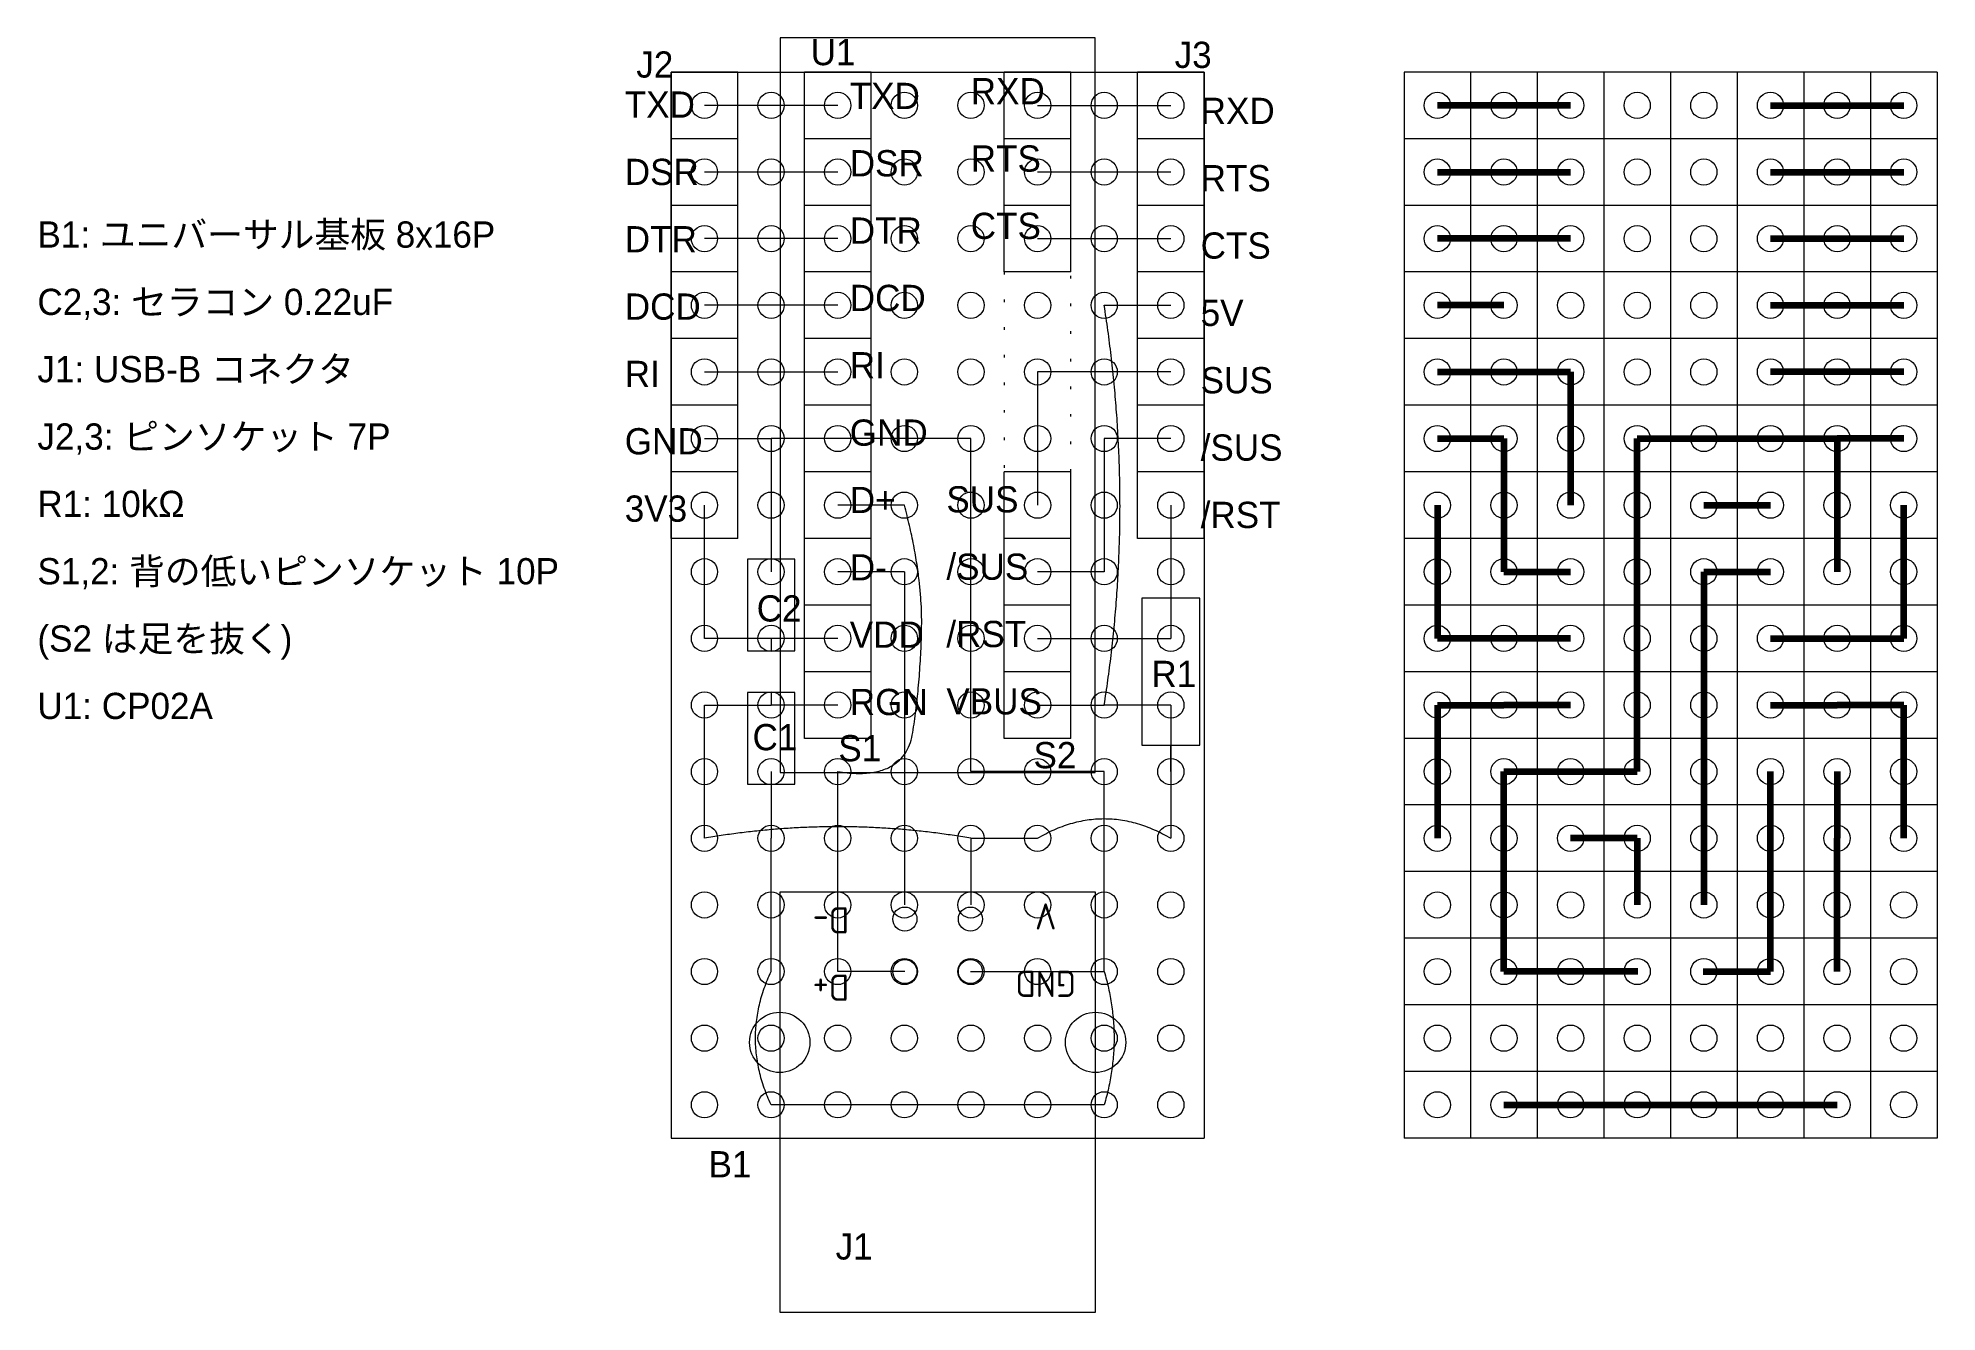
# Model space of a CAD drawing. Extents: x 177.2 to 249.5, y 48.4 to 97.
import ezdxf

# ---------------------------------------------------------------- set-up
doc = ezdxf.new("R2010")
doc.units = 0
doc.linetypes.add('DOTTINY', pattern=[0.9525, 0, -0.9525])
doc.layers.get('0').update_dxf_attribs({"linetype": 'CONTINUOUS', "lineweight": 9})
for name, color, linetype, lineweight in [('0_GND', 7, 'CONTINUOUS', 15), ('5V line', 1, 'CONTINUOUS', 15), ('condenser', 5, 'CONTINUOUS', 15)]:
    doc.layers.add(name, color=color, linetype=linetype, lineweight=lineweight)
for name, color, linetype, lineweight, true_color in [('0_wire', 92, 'CONTINUOUS', 15, 0x00c800), ('3.3V line', 40, 'CONTINUOUS', 15, 0xffaa00), ('micon', 216, 'CONTINUOUS', 15, 0x800080), ('resister', 134, 'CONTINUOUS', 15, 0x00b1b1), ('socket_header', 56, 'CONTINUOUS', 15, 0x808000), ('terminal', 16, 'CONTINUOUS', 15, 0x800000), ('universal_board', 253, 'CONTINUOUS', 15, 0xa0a0a4)]:
    doc.layers.add(name, color=color, linetype=linetype, lineweight=lineweight, true_color=true_color)
doc.styles.add('iso', font='iso')
doc.styles.add('kst32b', font='kst32b')

msp = doc.modelspace()

# ---------------------------------------------------------------- linework, layer by layer
at = {"layer": '0_GND'}
for p, q in [((202.56, 81.72), (205.1, 81.72)), ((207.64, 81.72), (205.1, 81.72)), ((205.1, 81.72), (205.1, 76.64)), ((212.72, 81.72), (207.64, 81.72)), ((212.72, 74.1), (212.72, 81.72)), ((212.72, 69.02), (212.72, 74.1)), ((205.1, 69.02), (205.1, 66.48)), ((217.8, 69.02), (212.72, 69.02)), ((217.8, 61.4), (217.8, 69.02)), ((205.1, 61.4), (205.1, 66.48)), ((212.7, 61.4), (215.26, 61.4)), ((215.26, 61.4), (217.8, 61.4)), ((217.8, 56.32), (205.1, 56.32))]:
    msp.add_line(p, q, dxfattribs=at)
at = {"layer": '0_GND', "lineweight": 200}
for p, q in [((238.12, 74.1), (238.12, 81.72)), ((238.12, 81.72), (243.2, 81.72)), ((243.2, 81.72), (245.74, 81.72)), ((245.74, 81.72), (245.74, 76.64)), ((248.28, 81.72), (245.74, 81.72)), ((238.12, 69.02), (238.12, 74.1)), ((233.04, 61.4), (233.04, 69.02)), ((233.04, 69.02), (238.12, 69.02)), ((245.74, 69.02), (245.74, 66.48)), ((245.74, 61.4), (245.74, 66.48)), ((235.58, 61.4), (233.04, 61.4)), ((238.14, 61.4), (235.58, 61.4)), ((233.04, 56.32), (245.74, 56.32))]:
    msp.add_line(p, q, dxfattribs=at)
at = {"layer": '0_wire'}
for p, q in [((207.64, 94.42), (202.56, 94.42)), ((215.26, 94.42), (220.34, 94.42)), ((207.64, 91.88), (202.56, 91.88)), ((220.34, 91.88), (215.26, 91.88)), ((207.64, 89.34), (202.56, 89.34)), ((215.26, 89.34), (220.34, 89.34)), ((207.64, 86.8), (202.56, 86.8)), ((202.56, 84.26), (207.64, 84.26)), ((220.34, 84.26), (215.26, 84.26)), ((215.26, 84.26), (215.26, 79.18)), ((220.34, 81.72), (217.8, 81.72)), ((217.8, 81.72), (217.8, 76.64)), ((210.18, 79.18), (207.64, 79.18)), ((220.34, 79.18), (220.34, 74.1)), ((210.18, 76.64), (207.64, 76.64)), ((210.18, 76.64), (210.18, 63.94)), ((217.8, 76.64), (215.26, 76.64)), ((215.26, 74.1), (217.8, 74.1)), ((217.8, 74.1), (220.34, 74.1)), ((207.64, 66.48), (207.64, 69.02)), ((207.64, 61.4), (207.64, 66.48)), ((210.2, 61.4), (207.64, 61.4))]:
    msp.add_line(p, q, dxfattribs=at)
at = {"layer": '0_wire', "lineweight": 200}
for p, q in [((235.58, 94.42), (230.5, 94.42)), ((243.2, 94.42), (248.28, 94.42)), ((230.5, 91.88), (235.58, 91.88)), ((243.2, 91.88), (248.28, 91.88)), ((235.58, 89.34), (230.5, 89.34)), ((243.2, 89.34), (248.28, 89.34)), ((243.2, 86.8), (248.28, 86.8)), ((230.5, 84.26), (235.58, 84.26)), ((235.58, 84.26), (235.58, 79.18)), ((248.28, 84.26), (243.2, 84.26)), ((230.5, 81.72), (233.04, 81.72)), ((233.04, 81.72), (233.04, 76.64)), ((230.5, 79.18), (230.5, 74.1)), ((240.66, 79.18), (243.2, 79.18)), ((233.04, 76.64), (235.58, 76.64)), ((240.66, 76.64), (243.2, 76.64)), ((240.66, 76.64), (240.66, 63.94)), ((233.04, 74.1), (230.5, 74.1)), ((235.58, 74.1), (233.04, 74.1)), ((243.2, 66.48), (243.2, 69.02)), ((243.2, 61.4), (243.2, 66.48)), ((240.64, 61.4), (243.2, 61.4))]:
    msp.add_line(p, q, dxfattribs=at)
at = {"layer": '3.3V line'}
for p, q in [((202.56, 74.1), (202.56, 79.18)), ((205.1, 74.1), (202.56, 74.1)), ((207.64, 74.1), (205.1, 74.1))]:
    msp.add_line(p, q, dxfattribs=at)
at = {"layer": '3.3V line', "lineweight": 200}
for p, q in [((248.28, 74.1), (248.28, 79.18)), ((243.2, 74.1), (245.74, 74.1)), ((245.74, 74.1), (248.28, 74.1))]:
    msp.add_line(p, q, dxfattribs=at)
at = {"layer": '5V line'}
for p, q in [((217.8, 86.8), (220.34, 86.8)), ((202.56, 66.48), (202.56, 71.56)), ((202.56, 71.56), (205.1, 71.56)), ((207.64, 71.56), (205.1, 71.56)), ((215.26, 71.56), (217.8, 71.56)), ((220.34, 71.56), (217.8, 71.56)), ((220.34, 71.56), (220.34, 66.48)), ((212.72, 66.48), (212.72, 63.94)), ((212.72, 66.48), (215.26, 66.48))]:
    msp.add_line(p, q, dxfattribs=at)
at = {"layer": '5V line', "lineweight": 200}
for p, q in [((233.04, 86.8), (230.5, 86.8)), ((230.5, 71.56), (233.04, 71.56)), ((230.5, 71.56), (230.5, 66.48)), ((235.58, 71.56), (233.04, 71.56)), ((243.2, 71.56), (245.74, 71.56)), ((248.28, 71.56), (245.74, 71.56)), ((248.28, 66.48), (248.28, 71.56)), ((238.12, 66.48), (235.58, 66.48)), ((238.12, 66.48), (238.12, 63.94))]:
    msp.add_line(p, q, dxfattribs=at)
at = {"layer": 'condenser'}
for p, q in [((206, 77.12), (204.2, 77.12)), ((204.2, 77.12), (204.2, 73.62)), ((205.1, 77.12), (205.1, 76.64)), ((206, 73.62), (206, 77.12)), ((205.1, 74.1), (205.1, 73.62)), ((204.2, 73.62), (206, 73.62)), ((206, 72.04), (204.2, 72.04)), ((204.2, 72.04), (204.2, 68.54)), ((205.1, 72.04), (205.1, 71.56)), ((206, 68.54), (206, 72.04)), ((205.1, 69.02), (205.1, 68.54)), ((204.2, 68.54), (206, 68.54))]:
    msp.add_line(p, q, dxfattribs=at)
at = {"layer": 'micon'}
for p, q in [((205.45, 96.99), (205.45, 68.99)), ((217.45, 96.99), (205.45, 96.99)), ((217.45, 68.99), (217.45, 96.99)), ((205.45, 68.99), (217.45, 68.99))]:
    msp.add_line(p, q, dxfattribs=at)
at = {"layer": 'resister'}
for p, q in [((220.34, 76.64), (220.34, 75.63)), ((221.44, 75.63), (219.24, 75.63)), ((219.24, 75.63), (219.24, 70.03)), ((221.44, 70.03), (221.44, 75.63)), ((219.24, 70.03), (221.44, 70.03)), ((220.34, 69.02), (220.34, 70.03))]:
    msp.add_line(p, q, dxfattribs=at)
for points in [[(217.8, 71.56), (219.004, 79.151), (217.8, 86.8)], [(207.64, 69.02), (210.211, 68.63), (210.802, 72.44), (210.877, 76.576), (210.18, 79.18)], [(212.72, 66.48), (207.651, 67.359), (202.56, 66.48)], [(215.26, 66.48), (217.788, 67.977), (220.34, 66.48)], [(205.1, 56.32), (203.911, 58.86), (205.1, 61.4)], [(217.8, 61.4), (218.55, 58.859), (217.8, 56.32)]]:
    msp.add_open_spline(points, degree=2, dxfattribs=at)
at = {"layer": 'socket_header'}
for p, q in [((201.29, 93.15), (201.29, 95.69)), ((203.83, 95.69), (201.29, 95.69)), ((203.83, 93.15), (203.83, 95.69)), ((206.37, 93.15), (206.37, 95.69)), ((208.91, 95.69), (206.37, 95.69)), ((208.91, 93.15), (208.91, 95.69)), ((213.99, 93.15), (213.99, 95.69)), ((216.53, 95.69), (213.99, 95.69)), ((216.53, 93.15), (216.53, 95.69)), ((219.07, 93.15), (219.07, 95.69)), ((221.61, 95.69), (219.07, 95.69)), ((221.61, 93.15), (221.61, 95.69)), ((203.83, 93.15), (201.29, 93.15)), ((201.29, 90.61), (201.29, 93.15)), ((203.83, 93.15), (201.29, 93.15)), ((203.83, 90.61), (203.83, 93.15)), ((208.91, 93.15), (206.37, 93.15)), ((206.37, 90.61), (206.37, 93.15)), ((208.91, 93.15), (206.37, 93.15)), ((208.91, 90.61), (208.91, 93.15)), ((216.53, 93.15), (213.99, 93.15)), ((213.99, 90.61), (213.99, 93.15)), ((216.53, 93.15), (213.99, 93.15)), ((216.53, 90.61), (216.53, 93.15)), ((221.61, 93.15), (219.07, 93.15)), ((219.07, 90.61), (219.07, 93.15)), ((221.61, 93.15), (219.07, 93.15)), ((221.61, 90.61), (221.61, 93.15)), ((203.83, 90.61), (201.29, 90.61)), ((201.29, 88.07), (201.29, 90.61)), ((203.83, 90.61), (201.29, 90.61)), ((203.83, 88.07), (203.83, 90.61)), ((208.91, 90.61), (206.37, 90.61)), ((206.37, 88.07), (206.37, 90.61)), ((208.91, 90.61), (206.37, 90.61)), ((208.91, 88.07), (208.91, 90.61)), ((216.53, 90.61), (213.99, 90.61)), ((213.99, 88.07), (213.99, 90.61)), ((216.53, 90.61), (213.99, 90.61)), ((216.53, 88.07), (216.53, 90.61)), ((221.61, 90.61), (219.07, 90.61)), ((219.07, 88.07), (219.07, 90.61)), ((221.61, 90.61), (219.07, 90.61)), ((221.61, 88.07), (221.61, 90.61)), ((203.83, 88.07), (201.29, 88.07)), ((201.29, 85.53), (201.29, 88.07)), ((203.83, 88.07), (201.29, 88.07)), ((203.83, 85.53), (203.83, 88.07)), ((208.91, 88.07), (206.37, 88.07)), ((206.37, 85.53), (206.37, 88.07)), ((208.91, 88.07), (206.37, 88.07)), ((208.91, 85.53), (208.91, 88.07)), ((216.53, 88.07), (213.99, 88.07)), ((221.61, 88.07), (219.07, 88.07)), ((219.07, 85.53), (219.07, 88.07)), ((221.61, 88.07), (219.07, 88.07)), ((221.61, 85.53), (221.61, 88.07)), ((203.83, 85.53), (201.29, 85.53)), ((201.29, 82.99), (201.29, 85.53)), ((203.83, 85.53), (201.29, 85.53)), ((203.83, 82.99), (203.83, 85.53)), ((208.91, 85.53), (206.37, 85.53)), ((206.37, 82.99), (206.37, 85.53)), ((208.91, 85.53), (206.37, 85.53)), ((208.91, 82.99), (208.91, 85.53)), ((221.61, 85.53), (219.07, 85.53)), ((219.07, 82.99), (219.07, 85.53)), ((221.61, 85.53), (219.07, 85.53)), ((221.61, 82.99), (221.61, 85.53)), ((203.83, 82.99), (201.29, 82.99)), ((201.29, 80.45), (201.29, 82.99)), ((203.83, 82.99), (201.29, 82.99)), ((203.83, 80.45), (203.83, 82.99)), ((208.91, 82.99), (206.37, 82.99)), ((206.37, 80.45), (206.37, 82.99)), ((208.91, 82.99), (206.37, 82.99)), ((208.91, 80.45), (208.91, 82.99)), ((221.61, 82.99), (219.07, 82.99)), ((219.07, 80.45), (219.07, 82.99)), ((221.61, 82.99), (219.07, 82.99)), ((221.61, 80.45), (221.61, 82.99)), ((203.83, 80.45), (201.29, 80.45)), ((201.29, 77.91), (201.29, 80.45)), ((203.83, 80.45), (201.29, 80.45)), ((203.83, 77.91), (203.83, 80.45)), ((208.91, 80.45), (206.37, 80.45)), ((206.37, 77.91), (206.37, 80.45)), ((208.91, 80.45), (206.37, 80.45)), ((208.91, 77.91), (208.91, 80.45)), ((213.99, 77.91), (213.99, 80.45)), ((216.53, 80.45), (213.99, 80.45)), ((216.53, 77.91), (216.53, 80.45)), ((221.61, 80.45), (219.07, 80.45)), ((219.07, 77.91), (219.07, 80.45)), ((221.61, 80.45), (219.07, 80.45)), ((221.61, 77.91), (221.61, 80.45)), ((203.83, 77.91), (201.29, 77.91)), ((208.91, 77.91), (206.37, 77.91)), ((206.37, 75.37), (206.37, 77.91)), ((208.91, 77.91), (206.37, 77.91)), ((208.91, 75.37), (208.91, 77.91)), ((213.99, 75.37), (213.99, 77.91)), ((216.53, 77.91), (213.99, 77.91)), ((216.53, 77.91), (213.99, 77.91)), ((216.53, 75.37), (216.53, 77.91)), ((221.61, 77.91), (219.07, 77.91)), ((208.91, 75.37), (206.37, 75.37)), ((206.37, 72.83), (206.37, 75.37)), ((208.91, 75.37), (206.37, 75.37)), ((208.91, 72.83), (208.91, 75.37)), ((213.99, 72.83), (213.99, 75.37)), ((216.53, 75.37), (213.99, 75.37)), ((216.53, 75.37), (213.99, 75.37)), ((216.53, 72.83), (216.53, 75.37)), ((208.91, 72.83), (206.37, 72.83)), ((206.37, 70.29), (206.37, 72.83)), ((208.91, 72.83), (206.37, 72.83)), ((208.91, 70.29), (208.91, 72.83)), ((213.99, 70.29), (213.99, 72.83)), ((216.53, 72.83), (213.99, 72.83)), ((216.53, 72.83), (213.99, 72.83)), ((216.53, 70.29), (216.53, 72.83)), ((208.91, 70.29), (206.37, 70.29)), ((216.53, 70.29), (213.99, 70.29))]:
    msp.add_line(p, q, dxfattribs=at)
at = {"layer": 'socket_header', "linetype": 'DOTTINY'}
for p, q in [((213.99, 88.07), (213.99, 80.45)), ((216.53, 80.45), (216.53, 88.07))]:
    msp.add_line(p, q, dxfattribs=at)
at = {"layer": 'terminal'}
for p, q in [((217.47, 64.42), (205.43, 64.42)), ((205.43, 64.42), (205.43, 48.42)), ((217.47, 48.42), (217.47, 64.42)), ((205.43, 48.42), (217.47, 48.42))]:
    msp.add_line(p, q, dxfattribs=at)
for centre, radius in [((210.2, 63.4), 0.46), ((212.7, 63.4), 0.46), ((210.2, 61.4), 0.46), ((212.7, 61.4), 0.46), ((205.43, 58.7), 1.15), ((217.47, 58.7), 1.15)]:
    msp.add_circle(centre, radius, dxfattribs=at)
at = {"layer": 'universal_board'}
for p, q in [((201.29, 95.69), (221.61, 95.69)), ((201.29, 95.69), (201.29, 55.05)), ((221.61, 95.69), (221.61, 55.05)), ((229.23, 95.69), (229.23, 55.05)), ((249.55, 95.69), (229.23, 95.69)), ((231.77, 95.69), (231.77, 55.05)), ((234.31, 95.69), (234.31, 55.05)), ((236.85, 95.69), (236.85, 55.05)), ((239.39, 95.69), (239.39, 55.05)), ((241.93, 95.69), (241.93, 55.05)), ((244.47, 95.69), (244.47, 55.05)), ((247.01, 95.69), (247.01, 55.05)), ((249.55, 95.69), (249.55, 55.05)), ((249.55, 93.15), (229.23, 93.15)), ((249.55, 90.61), (229.23, 90.61)), ((249.55, 88.07), (229.23, 88.07)), ((249.55, 85.53), (229.23, 85.53)), ((249.55, 82.99), (229.23, 82.99)), ((249.55, 80.45), (229.23, 80.45)), ((249.55, 77.91), (229.23, 77.91)), ((249.55, 75.37), (229.23, 75.37)), ((249.55, 72.83), (229.23, 72.83)), ((249.55, 70.29), (229.23, 70.29)), ((249.55, 67.75), (229.23, 67.75)), ((249.55, 65.21), (229.23, 65.21)), ((249.55, 62.67), (229.23, 62.67)), ((249.55, 60.13), (229.23, 60.13)), ((249.55, 57.59), (229.23, 57.59)), ((201.29, 55.05), (221.61, 55.05)), ((249.55, 55.05), (229.23, 55.05))]:
    msp.add_line(p, q, dxfattribs=at)
for centre in [(202.56, 94.42), (205.1, 94.42), (207.64, 94.42), (210.18, 94.42), (212.72, 94.42), (215.26, 94.42), (217.8, 94.42), (220.34, 94.42), (230.5, 94.42), (233.04, 94.42), (235.58, 94.42), (238.12, 94.42), (240.66, 94.42), (243.2, 94.42), (245.74, 94.42), (248.28, 94.42), (202.56, 91.88), (205.1, 91.88), (207.64, 91.88), (210.18, 91.88), (212.72, 91.88), (215.26, 91.88), (217.8, 91.88), (220.34, 91.88), (230.5, 91.88), (233.04, 91.88), (235.58, 91.88), (238.12, 91.88), (240.66, 91.88), (243.2, 91.88), (245.74, 91.88), (248.28, 91.88), (202.56, 89.34), (205.1, 89.34), (207.64, 89.34), (210.18, 89.34), (212.72, 89.34), (215.26, 89.34), (217.8, 89.34), (220.34, 89.34), (230.5, 89.34), (233.04, 89.34), (235.58, 89.34), (238.12, 89.34), (240.66, 89.34), (243.2, 89.34), (245.74, 89.34), (248.28, 89.34), (202.56, 86.8), (205.1, 86.8), (207.64, 86.8), (210.18, 86.8), (212.72, 86.8), (215.26, 86.8), (217.8, 86.8), (220.34, 86.8), (230.5, 86.8), (233.04, 86.8), (235.58, 86.8), (238.12, 86.8), (240.66, 86.8), (243.2, 86.8), (245.74, 86.8), (248.28, 86.8), (202.56, 84.26), (205.1, 84.26), (207.64, 84.26), (210.18, 84.26), (212.72, 84.26), (215.26, 84.26), (217.8, 84.26), (220.34, 84.26), (230.5, 84.26), (233.04, 84.26), (235.58, 84.26), (238.12, 84.26), (240.66, 84.26), (243.2, 84.26), (245.74, 84.26), (248.28, 84.26), (202.56, 81.72), (205.1, 81.72), (207.64, 81.72), (210.18, 81.72), (212.72, 81.72), (215.26, 81.72), (217.8, 81.72), (220.34, 81.72), (230.5, 81.72), (233.04, 81.72), (235.58, 81.72), (238.12, 81.72), (240.66, 81.72), (243.2, 81.72), (245.74, 81.72), (248.28, 81.72), (202.56, 79.18), (205.1, 79.18), (207.64, 79.18), (210.18, 79.18), (212.72, 79.18), (215.26, 79.18), (217.8, 79.18), (220.34, 79.18), (230.5, 79.18), (233.04, 79.18), (235.58, 79.18), (238.12, 79.18), (240.66, 79.18), (243.2, 79.18), (245.74, 79.18), (248.28, 79.18), (202.56, 76.64), (205.1, 76.64), (207.64, 76.64), (210.18, 76.64), (212.72, 76.64), (215.26, 76.64), (217.8, 76.64), (220.34, 76.64), (230.5, 76.64), (233.04, 76.64), (235.58, 76.64), (238.12, 76.64), (240.66, 76.64), (243.2, 76.64), (245.74, 76.64), (248.28, 76.64), (202.56, 74.1), (205.1, 74.1), (207.64, 74.1), (210.18, 74.1), (212.72, 74.1), (215.26, 74.1), (217.8, 74.1), (220.34, 74.1), (230.5, 74.1), (233.04, 74.1), (235.58, 74.1), (238.12, 74.1), (240.66, 74.1), (243.2, 74.1), (245.74, 74.1), (248.28, 74.1), (202.56, 71.56), (205.1, 71.56), (207.64, 71.56), (210.18, 71.56), (212.72, 71.56), (215.26, 71.56), (217.8, 71.56), (220.34, 71.56), (230.5, 71.56), (233.04, 71.56), (235.58, 71.56), (238.12, 71.56), (240.66, 71.56), (243.2, 71.56), (245.74, 71.56), (248.28, 71.56), (202.56, 69.02), (205.1, 69.02), (207.64, 69.02), (210.18, 69.02), (212.72, 69.02), (215.26, 69.02), (217.8, 69.02), (220.34, 69.02), (230.5, 69.02), (233.04, 69.02), (235.58, 69.02), (238.12, 69.02), (240.66, 69.02), (243.2, 69.02), (245.74, 69.02), (248.28, 69.02), (202.56, 66.48), (205.1, 66.48), (207.64, 66.48), (210.18, 66.48), (212.72, 66.48), (215.26, 66.48), (217.8, 66.48), (220.34, 66.48), (230.5, 66.48), (233.04, 66.48), (235.58, 66.48), (238.12, 66.48), (240.66, 66.48), (243.2, 66.48), (245.74, 66.48), (248.28, 66.48), (202.56, 63.94), (205.1, 63.94), (207.64, 63.94), (210.18, 63.94), (212.72, 63.94), (215.26, 63.94), (217.8, 63.94), (220.34, 63.94), (230.5, 63.94), (233.04, 63.94), (235.58, 63.94), (238.12, 63.94), (240.66, 63.94), (243.2, 63.94), (245.74, 63.94), (248.28, 63.94), (202.56, 61.4), (205.1, 61.4), (207.64, 61.4), (210.18, 61.4), (212.72, 61.4), (215.26, 61.4), (217.8, 61.4), (220.34, 61.4), (230.5, 61.4), (233.04, 61.4), (235.58, 61.4), (238.12, 61.4), (240.66, 61.4), (243.2, 61.4), (245.74, 61.4), (248.28, 61.4), (202.56, 58.86), (205.1, 58.86), (207.64, 58.86), (210.18, 58.86), (212.72, 58.86), (215.26, 58.86), (217.8, 58.86), (220.34, 58.86), (230.5, 58.86), (233.04, 58.86), (235.58, 58.86), (238.12, 58.86), (240.66, 58.86), (243.2, 58.86), (245.74, 58.86), (248.28, 58.86), (202.56, 56.32), (205.1, 56.32), (207.64, 56.32), (210.18, 56.32), (212.72, 56.32), (215.26, 56.32), (217.8, 56.32), (220.34, 56.32), (230.5, 56.32), (233.04, 56.32), (235.58, 56.32), (238.12, 56.32), (240.66, 56.32), (243.2, 56.32), (245.74, 56.32), (248.28, 56.32)]:
    msp.add_circle(centre, 0.5, dxfattribs=at)

# ---------------------------------------------------------------- texts
at = {"insert": (177.13, 80.505), "char_height": 1, "width": 19.69, "attachment_point": 4, "line_spacing_factor": 1.54, "style": 'kst32b'}
msp.add_mtext('B1: ユニバーサル基板 8x16P\\PC2,3: セラコン 0.22uF\\PJ1: USB-B コネクタ\\PJ2,3: ピンソケット 7P\\PR1: 10kΩ\\PS1,2: 背の低いピンソケット 10P\\P(S2 は足を抜く)\\PU1: CP02A', dxfattribs=at)
at = {"layer": 'condenser', "char_height": 1, "attachment_point": 4, "line_spacing_factor": 1.54, "style": 'kst32b'}
for s, insert, width in [('C2', (204.551, 75.236), 1.30667), ('C1', (204.393, 70.329), 1.20222)]:
    msp.add_mtext(s, dxfattribs=dict(at, insert=insert, width=width))
at = {"layer": 'micon', "char_height": 1, "attachment_point": 4, "line_spacing_factor": 1.54, "style": 'kst32b'}
for s, insert, width in [('U1', (206.609, 96.446), 1.09778), ('TXD\\PDSR\\PDTR\\PDCD\\PRI\\PGND\\PD+\\PD-\\PVDD\\PRGN', (208.099, 83.222), 2.09111), ('RXD\\PRTS\\PCTS', (212.711, 92.388), 2.09111), ('SUS\\P/SUS\\P/RST\\PVBUS', (211.783, 75.544), 2.91111)]:
    msp.add_mtext(s, dxfattribs=dict(at, insert=insert, width=width))
at = {"layer": 'resister', "insert": (219.599, 72.746), "char_height": 1, "width": 1.20222, "attachment_point": 4, "line_spacing_factor": 1.54, "style": 'kst32b'}
msp.add_mtext('R1', dxfattribs=at)
at = {"layer": 'socket_header', "char_height": 1, "attachment_point": 4, "line_spacing_factor": 1.54, "style": 'kst32b'}
for s, insert, width in [('J2', (199.961, 95.971), 1.23667), ('J3', (220.485, 96.34), 1.20111), ('TXD\\PDSR\\PDTR\\PDCD\\PRI\\PGND\\P3V3', (199.521, 86.743), 2.09111), ('RXD\\PRTS\\PCTS\\P5V\\PSUS\\P/SUS\\P/RST', (221.477, 86.503), 2.91111), ('S1', (207.664, 69.907), 1.16667), ('S2', (215.103, 69.643), 1.27111)]:
    msp.add_mtext(s, dxfattribs=dict(at, insert=insert, width=width))
at = {"layer": 'terminal', "char_height": 1, "attachment_point": 5, "rotation": 180, "line_spacing_factor": 1.54, "style": 'iso'}
for s, insert, width in [('D+\\PD-', (207.379, 62.069), 1.33333), ('GND\\PV', (215.57, 62.217), 2.33333)]:
    msp.add_mtext(s, dxfattribs=dict(at, insert=insert, width=width))
at = {"layer": 'terminal', "insert": (207.559, 50.914), "char_height": 1, "width": 1.13222, "attachment_point": 4, "line_spacing_factor": 1.54, "style": 'kst32b'}
msp.add_mtext('J1', dxfattribs=at)
at = {"layer": 'universal_board', "insert": (202.718, 54.053), "char_height": 1, "width": 1.20222, "attachment_point": 4, "line_spacing_factor": 1.54, "style": 'kst32b'}
msp.add_mtext('B1', dxfattribs=at)

doc.saveas('drawing.dxf')
